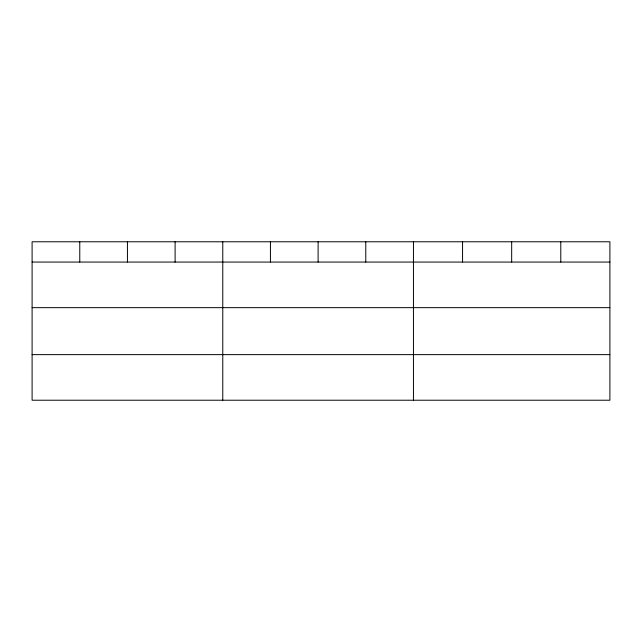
<?xml version="1.0" encoding="UTF-8"?>
<svg xmlns="http://www.w3.org/2000/svg" width="642" height="642" viewBox="0 0 642 642"><rect width="100%" height="100%" fill="white"/><g stroke="black" fill="none" stroke-linecap="round" stroke-linejoin="round"><path stroke-width="0.96" d="M609.9 307.654L609.9 241.777L32.1 241.777L32.1 400.223L609.9 400.223L609.9 307.654L32.1 307.654M32.1 262.064L609.9 262.064M32.1 354.633L609.9 354.633M560.787 241.777L560.787 262.064M511.674 241.777L511.674 262.064M462.561 241.777L462.561 262.064M413.448 241.777L413.448 400.223M365.779 241.777L365.779 262.064M318.111 241.777L318.111 262.064M270.442 241.777L270.442 262.064M222.774 241.777L222.774 400.223M175.105 241.777L175.105 262.064M127.437 241.777L127.437 262.064M79.769 241.777L79.769 262.064"/></g></svg>
